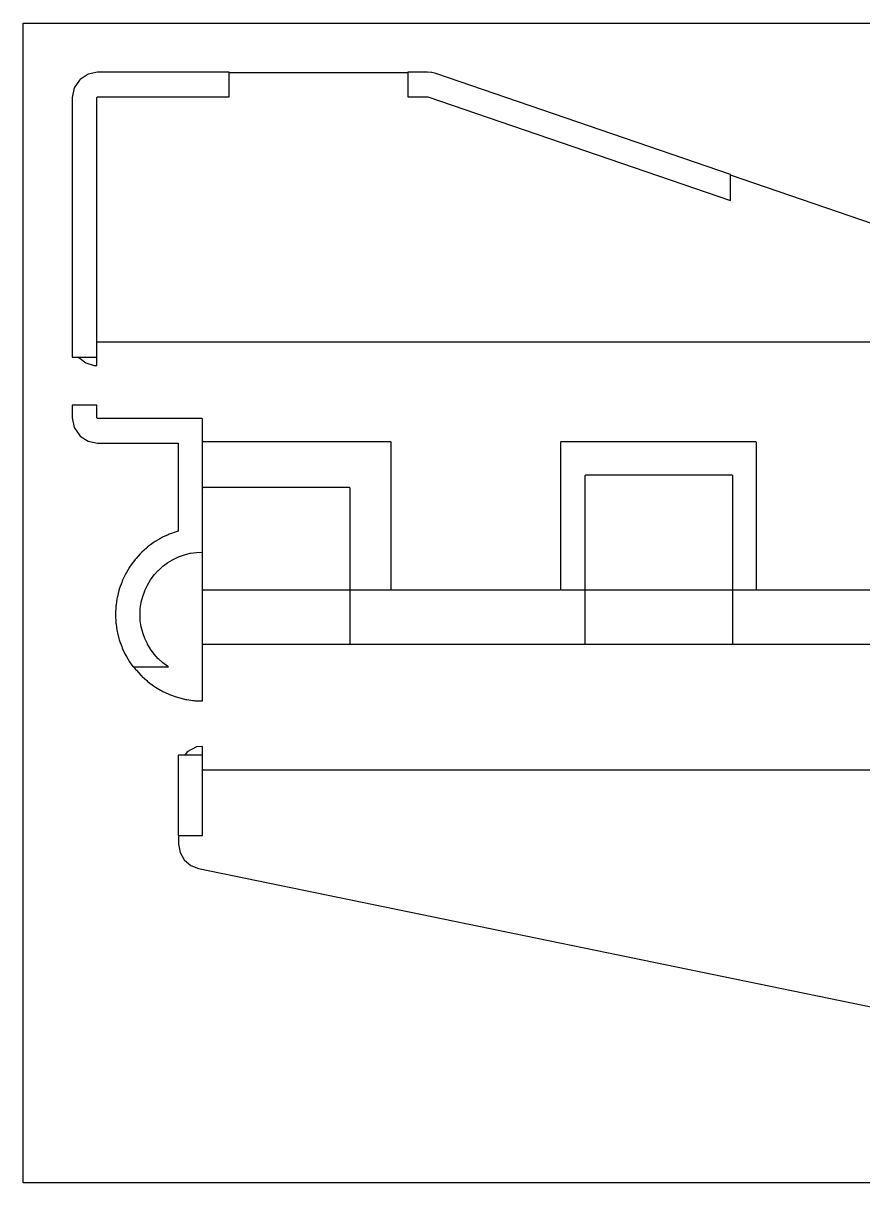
# Model space of a CAD drawing. Header units: millimetres. Extents: x -3.29 to 0.13, y -0.95 to 1.41.
# Drawn here: x -3.294 to -1.581, y -0.953 to 1.414 of the extents above; entities that cross this region are included whole.
import ezdxf

# ---------------------------------------------------------------- set-up
doc = ezdxf.new("R2010")
doc.units = ezdxf.units.MM
for name, color, linetype in [('000_rigid', 7, 'Continuous'), ('001_adhesive', 7, 'Continuous'), ('002_rigid', 7, 'Continuous'), ('003_adhesive', 7, 'Continuous'), ('004_flexible', 7, 'Continuous'), ('005_adhesive', 7, 'Continuous'), ('006_rigid', 7, 'Continuous'), ('007_adhesive', 7, 'Continuous'), ('008_rigid', 7, 'Continuous')]:
    doc.layers.add(name, color=color, linetype=linetype)

msp = doc.modelspace()

# ---------------------------------------------------------------- linework, layer by layer
at = {"layer": '000_rigid'}
msp.add_lwpolyline([(-3.2938, -0.9526), (-3.2938, 1.4144), (0.1313, 1.4144), (0.1313, -0.9526)], close=True, dxfattribs=at)
for points in [[(-1.0001, 0.8126), (-1.8512, 1.1045), (-1.8512, 1.1055), (-2.4523, 1.3117), (-2.4603, 1.3137), (-2.4608, 1.3138), (-2.469, 1.3144), (-2.5091, 1.3144), (-2.5091, 1.3134), (-2.874, 1.3134), (-2.874, 1.3144), (-3.1423, 1.3144), (-3.1615, 1.3106), (-3.1777, 1.2998), (-3.1791, 1.2984), (-3.19, 1.2822), (-3.1938, 1.263), (-3.1938, 0.7326), (-3.1806, 0.7326), (-3.1803, 0.7322), (-3.1663, 0.721), (-3.1492, 0.7156), (-3.1438, 0.7159), (-3.1438, 0.7158), (-3.1438, 0.7628), (-3.1423, 0.7642), (-1.0138, 0.7642)], [(-0.5292, 0.2572), (-2.5417, 0.2572), (-2.5431, 0.2586), (-2.5431, 0.5591), (-2.5441, 0.5601), (-2.9263, 0.5601), (-2.9278, 0.5615), (-2.9278, 0.6062), (-2.9288, 0.6072), (-3.1423, 0.6072), (-3.1438, 0.6086), (-3.1438, 0.6349), (-3.1938, 0.6349), (-3.1938, 0.6086), (-3.19, 0.5894), (-3.1791, 0.5732), (-3.1777, 0.5718), (-3.1615, 0.561), (-3.1423, 0.5572), (-2.9778, 0.5572), (-2.9778, 0.3777), (-2.9795, 0.3772), (-2.9796, 0.3771), (-2.9819, 0.3764), (-2.9936, 0.3722), (-2.9959, 0.3713), (-2.996, 0.3713), (-2.9983, 0.3703), (-3.0094, 0.365), (-3.0116, 0.3639), (-3.0118, 0.3638), (-3.0139, 0.3626), (-3.0245, 0.3563), (-3.0266, 0.3549), (-3.0267, 0.3549), (-3.0287, 0.3534), (-3.0386, 0.3461), (-3.0406, 0.3446), (-3.0407, 0.3445), (-3.0425, 0.3429), (-3.0517, 0.3346), (-3.0535, 0.3329), (-3.0536, 0.3328), (-3.0553, 0.331), (-3.0636, 0.3218), (-3.0652, 0.32), (-3.0653, 0.3199), (-3.0668, 0.3179), (-3.0741, 0.308), (-3.0756, 0.306), (-3.0756, 0.3059), (-3.077, 0.3038), (-3.0833, 0.2932), (-3.0845, 0.2911), (-3.0846, 0.2909), (-3.0857, 0.2887), (-3.091, 0.2776), (-3.092, 0.2753), (-3.092, 0.2752), (-3.0929, 0.2729), (-3.0971, 0.2612), (-3.0978, 0.2589), (-3.0979, 0.2588), (-3.0985, 0.2564), (-3.1015, 0.2444), (-3.1021, 0.242), (-3.1021, 0.2419), (-3.1025, 0.2395), (-3.1043, 0.2272), (-3.1046, 0.2248), (-3.1047, 0.2246), (-3.1048, 0.2222), (-3.1055, 0.2098), (-3.1055, 0.2074), (-3.1055, 0.2072), (-3.1055, 0.2048), (-3.1048, 0.1924), (-3.1047, 0.19), (-3.1046, 0.1899), (-3.1043, 0.1874), (-3.1025, 0.1752), (-3.1021, 0.1728), (-3.1021, 0.1726), (-3.1015, 0.1702), (-3.0985, 0.1582), (-3.0979, 0.1559), (-3.0978, 0.1557), (-3.0971, 0.1534), (-3.0929, 0.1418), (-3.092, 0.1395), (-3.092, 0.1393), (-3.091, 0.1371), (-3.0857, 0.1259), (-3.0846, 0.1237), (-3.0845, 0.1236), (-3.0833, 0.1215), (-3.077, 0.1108), (-3.0756, 0.1088), (-3.0756, 0.1087), (-3.0741, 0.1066), (-3.0695, 0.1004), (-3.0683, 0.1004), (-3.066, 0.0973), (-3.0645, 0.0954), (-3.0644, 0.0953), (-3.0628, 0.0935), (-3.0546, 0.0843), (-3.0528, 0.0826), (-3.0528, 0.0825), (-3.051, 0.0808), (-3.0419, 0.0725), (-3.04, 0.0709), (-3.04, 0.0709), (-3.038, 0.0693), (-3.0281, 0.062), (-3.0261, 0.0606), (-3.026, 0.0606), (-3.0239, 0.0592), (-3.0134, 0.0529), (-3.0113, 0.0517), (-3.0112, 0.0517), (-3.009, 0.0505), (-2.9979, 0.0453), (-2.9956, 0.0443), (-2.9955, 0.0443), (-2.9932, 0.0434), (-2.9816, 0.0392), (-2.9793, 0.0384), (-2.9792, 0.0384), (-2.9768, 0.0378), (-2.9649, 0.0348), (-2.9625, 0.0342), (-2.9624, 0.0342), (-2.96, 0.0338), (-2.9478, 0.032), (-2.9454, 0.0317), (-2.9453, 0.0317), (-2.9428, 0.0315), (-2.9313, 0.0309), (-2.9279, 0.0315), (-2.9278, 0.0314), (-2.9278, 0.1472), (-2.9278, 0.2572), (-2.9278, 0.3544), (-2.9278, 0.4657), (-2.9263, 0.4672), (-2.6292, 0.4672), (-2.6278, 0.4657), (-2.6278, 0.1482), (-2.6268, 0.1472), (-0.4363, 0.1472)], [(-0.1367, -0.11), (-2.9263, -0.11), (-2.9278, -0.1086), (-2.9278, -0.0621), (-2.9403, -0.0628), (-2.9592, -0.0729), (-2.9642, -0.0795), (-2.9778, -0.0795), (-2.9778, -0.244), (-2.9768, -0.244), (-2.9768, -0.2613), (-2.9738, -0.2782), (-2.9655, -0.2931), (-2.9649, -0.2938), (-2.952, -0.305), (-2.9361, -0.3112), (-1.5087, -0.6053)]]:
    msp.add_lwpolyline(points, dxfattribs=at)
at = {"layer": '001_adhesive'}
msp.add_lwpolyline([(-3.2938, -0.9526), (-3.2938, 1.4144), (0.1313, 1.4144), (0.1313, -0.9526)], close=True, dxfattribs=at)
for points in [[(-1.0001, 0.8126), (-1.8512, 1.1045), (-1.8512, 1.1055), (-2.4523, 1.3117), (-2.4603, 1.3137), (-2.4608, 1.3138), (-2.469, 1.3144), (-2.5091, 1.3144), (-2.5091, 1.3134), (-2.874, 1.3134), (-2.874, 1.3144), (-3.1423, 1.3144), (-3.1615, 1.3106), (-3.1777, 1.2998), (-3.1791, 1.2984), (-3.19, 1.2822), (-3.1938, 1.263), (-3.1938, 0.7326), (-3.1806, 0.7326), (-3.1803, 0.7322), (-3.1663, 0.721), (-3.1492, 0.7156), (-3.1438, 0.7159), (-3.1438, 0.7158), (-3.1438, 0.7628), (-3.1423, 0.7642), (-1.0138, 0.7642)], [(-0.5292, 0.2572), (-2.5417, 0.2572), (-2.5431, 0.2586), (-2.5431, 0.5591), (-2.5441, 0.5601), (-2.9263, 0.5601), (-2.9278, 0.5615), (-2.9278, 0.6062), (-2.9288, 0.6072), (-3.1423, 0.6072), (-3.1438, 0.6086), (-3.1438, 0.6349), (-3.1938, 0.6349), (-3.1938, 0.6086), (-3.19, 0.5894), (-3.1791, 0.5732), (-3.1777, 0.5718), (-3.1615, 0.561), (-3.1423, 0.5572), (-2.9778, 0.5572), (-2.9778, 0.3777), (-2.9795, 0.3772), (-2.9796, 0.3771), (-2.9819, 0.3764), (-2.9936, 0.3722), (-2.9959, 0.3713), (-2.996, 0.3713), (-2.9983, 0.3703), (-3.0094, 0.365), (-3.0116, 0.3639), (-3.0118, 0.3638), (-3.0139, 0.3626), (-3.0245, 0.3563), (-3.0266, 0.3549), (-3.0267, 0.3549), (-3.0287, 0.3534), (-3.0386, 0.3461), (-3.0406, 0.3446), (-3.0407, 0.3445), (-3.0425, 0.3429), (-3.0517, 0.3346), (-3.0535, 0.3329), (-3.0536, 0.3328), (-3.0553, 0.331), (-3.0636, 0.3218), (-3.0652, 0.32), (-3.0653, 0.3199), (-3.0668, 0.3179), (-3.0741, 0.308), (-3.0756, 0.306), (-3.0756, 0.3059), (-3.077, 0.3038), (-3.0833, 0.2932), (-3.0845, 0.2911), (-3.0846, 0.2909), (-3.0857, 0.2887), (-3.091, 0.2776), (-3.092, 0.2753), (-3.092, 0.2752), (-3.0929, 0.2729), (-3.0971, 0.2612), (-3.0978, 0.2589), (-3.0979, 0.2588), (-3.0985, 0.2564), (-3.1015, 0.2444), (-3.1021, 0.242), (-3.1021, 0.2419), (-3.1025, 0.2395), (-3.1043, 0.2272), (-3.1046, 0.2248), (-3.1047, 0.2246), (-3.1048, 0.2222), (-3.1055, 0.2098), (-3.1055, 0.2074), (-3.1055, 0.2072), (-3.1055, 0.2048), (-3.1048, 0.1924), (-3.1047, 0.19), (-3.1046, 0.1899), (-3.1043, 0.1874), (-3.1025, 0.1752), (-3.1021, 0.1728), (-3.1021, 0.1726), (-3.1015, 0.1702), (-3.0985, 0.1582), (-3.0979, 0.1559), (-3.0978, 0.1557), (-3.0971, 0.1534), (-3.0929, 0.1418), (-3.092, 0.1395), (-3.092, 0.1393), (-3.091, 0.1371), (-3.0857, 0.1259), (-3.0846, 0.1237), (-3.0845, 0.1236), (-3.0833, 0.1215), (-3.077, 0.1108), (-3.0756, 0.1088), (-3.0756, 0.1087), (-3.0741, 0.1066), (-3.0695, 0.1004), (-3.0683, 0.1004), (-3.066, 0.0973), (-3.0645, 0.0954), (-3.0644, 0.0953), (-3.0628, 0.0935), (-3.0546, 0.0843), (-3.0528, 0.0826), (-3.0528, 0.0825), (-3.051, 0.0808), (-3.0419, 0.0725), (-3.04, 0.0709), (-3.04, 0.0709), (-3.038, 0.0693), (-3.0281, 0.062), (-3.0261, 0.0606), (-3.026, 0.0606), (-3.0239, 0.0592), (-3.0134, 0.0529), (-3.0113, 0.0517), (-3.0112, 0.0517), (-3.009, 0.0505), (-2.9979, 0.0453), (-2.9956, 0.0443), (-2.9955, 0.0443), (-2.9932, 0.0434), (-2.9816, 0.0392), (-2.9793, 0.0384), (-2.9792, 0.0384), (-2.9768, 0.0378), (-2.9649, 0.0348), (-2.9625, 0.0342), (-2.9624, 0.0342), (-2.96, 0.0338), (-2.9478, 0.032), (-2.9454, 0.0317), (-2.9453, 0.0317), (-2.9428, 0.0315), (-2.9313, 0.0309), (-2.9279, 0.0315), (-2.9278, 0.0314), (-2.9278, 0.1457), (-2.9263, 0.1472), (-0.1367, 0.1472)], [(-0.1367, -0.11), (-2.9263, -0.11), (-2.9278, -0.1086), (-2.9278, -0.0621), (-2.9403, -0.0628), (-2.9592, -0.0729), (-2.9642, -0.0795), (-2.9778, -0.0795), (-2.9778, -0.244), (-2.9768, -0.244), (-2.9768, -0.2613), (-2.9738, -0.2782), (-2.9655, -0.2931), (-2.9649, -0.2938), (-2.952, -0.305), (-2.9361, -0.3112), (-1.5087, -0.6053)]]:
    msp.add_lwpolyline(points, dxfattribs=at)
at = {"layer": '002_rigid'}
for points in [[(-3.2938, -0.9526), (-3.2938, 1.4144), (0.1313, 1.4144), (0.1313, -0.9526)], [(-3.1938, 0.7326), (-3.1438, 0.7326), (-3.1438, 1.263), (-3.1423, 1.2644), (-2.874, 1.2644), (-2.874, 1.3144), (-3.1423, 1.3144), (-3.1615, 1.3106), (-3.1777, 1.2998), (-3.1791, 1.2984), (-3.19, 1.2822), (-3.1938, 1.263)], [(-2.5091, 1.3144), (-2.5091, 1.2644), (-2.469, 1.2644), (-2.4685, 1.2644), (-1.8512, 1.0527), (-1.8512, 1.1055), (-2.4523, 1.3117), (-2.4603, 1.3137), (-2.4608, 1.3138), (-2.469, 1.3144)], [(-2.9778, -0.244), (-2.9278, -0.244), (-2.9278, -0.0795), (-2.9778, -0.0795)]]:
    msp.add_lwpolyline(points, close=True, dxfattribs=at)
msp.add_lwpolyline([(-0.5292, 0.2572), (-2.5417, 0.2572), (-2.5431, 0.2586), (-2.5431, 0.5591), (-2.5441, 0.5601), (-2.9263, 0.5601), (-2.9278, 0.5615), (-2.9278, 0.6062), (-2.9288, 0.6072), (-3.1423, 0.6072), (-3.1438, 0.6086), (-3.1438, 0.6349), (-3.1938, 0.6349), (-3.1938, 0.6086), (-3.19, 0.5894), (-3.1791, 0.5732), (-3.1777, 0.5718), (-3.1615, 0.561), (-3.1423, 0.5572), (-2.9778, 0.5572), (-2.9778, 0.3777), (-2.9795, 0.3772), (-2.9796, 0.3771), (-2.9819, 0.3764), (-2.9936, 0.3722), (-2.9959, 0.3713), (-2.996, 0.3713), (-2.9983, 0.3703), (-3.0094, 0.365), (-3.0116, 0.3639), (-3.0118, 0.3638), (-3.0139, 0.3626), (-3.0245, 0.3563), (-3.0266, 0.3549), (-3.0267, 0.3549), (-3.0287, 0.3534), (-3.0386, 0.3461), (-3.0406, 0.3446), (-3.0407, 0.3445), (-3.0425, 0.3429), (-3.0517, 0.3346), (-3.0535, 0.3329), (-3.0536, 0.3328), (-3.0553, 0.331), (-3.0636, 0.3218), (-3.0652, 0.32), (-3.0653, 0.3199), (-3.0668, 0.3179), (-3.0741, 0.308), (-3.0756, 0.306), (-3.0756, 0.3059), (-3.077, 0.3038), (-3.0833, 0.2932), (-3.0845, 0.2911), (-3.0846, 0.2909), (-3.0857, 0.2887), (-3.091, 0.2776), (-3.092, 0.2753), (-3.092, 0.2752), (-3.0929, 0.2729), (-3.0971, 0.2612), (-3.0978, 0.2589), (-3.0979, 0.2588), (-3.0985, 0.2564), (-3.1015, 0.2444), (-3.1021, 0.242), (-3.1021, 0.2419), (-3.1025, 0.2395), (-3.1043, 0.2272), (-3.1046, 0.2248), (-3.1047, 0.2246), (-3.1048, 0.2222), (-3.1055, 0.2098), (-3.1055, 0.2074), (-3.1055, 0.2072), (-3.1055, 0.2048), (-3.1048, 0.1924), (-3.1047, 0.19), (-3.1046, 0.1899), (-3.1043, 0.1874), (-3.1025, 0.1752), (-3.1021, 0.1728), (-3.1021, 0.1726), (-3.1015, 0.1702), (-3.0985, 0.1582), (-3.0979, 0.1559), (-3.0978, 0.1557), (-3.0971, 0.1534), (-3.0929, 0.1418), (-3.092, 0.1395), (-3.092, 0.1393), (-3.091, 0.1371), (-3.0857, 0.1259), (-3.0846, 0.1237), (-3.0845, 0.1236), (-3.0833, 0.1215), (-3.077, 0.1108), (-3.0756, 0.1088), (-3.0756, 0.1087), (-3.0741, 0.1066), (-3.0695, 0.1004), (-3.0683, 0.1004), (-3.066, 0.0973), (-3.0645, 0.0954), (-3.0644, 0.0953), (-3.0628, 0.0935), (-3.0546, 0.0843), (-3.0528, 0.0826), (-3.0528, 0.0825), (-3.051, 0.0808), (-3.0419, 0.0725), (-3.04, 0.0709), (-3.04, 0.0709), (-3.038, 0.0693), (-3.0281, 0.062), (-3.0261, 0.0606), (-3.026, 0.0606), (-3.0239, 0.0592), (-3.0134, 0.0529), (-3.0113, 0.0517), (-3.0112, 0.0517), (-3.009, 0.0505), (-2.9979, 0.0453), (-2.9956, 0.0443), (-2.9955, 0.0443), (-2.9932, 0.0434), (-2.9816, 0.0392), (-2.9793, 0.0384), (-2.9792, 0.0384), (-2.9768, 0.0378), (-2.9649, 0.0348), (-2.9625, 0.0342), (-2.9624, 0.0342), (-2.96, 0.0338), (-2.9478, 0.032), (-2.9454, 0.0317), (-2.9453, 0.0317), (-2.9428, 0.0315), (-2.9313, 0.0309), (-2.9279, 0.0315), (-2.9278, 0.0314), (-2.9278, 0.1457), (-2.9263, 0.1472), (-0.1367, 0.1472)], dxfattribs=at)
at = {"layer": '003_adhesive'}
for points in [[(-3.2938, -0.9526), (-3.2938, 1.4144), (0.1313, 1.4144), (0.1313, -0.9526)], [(-3.1938, 0.7326), (-3.1438, 0.7326), (-3.1438, 1.263), (-3.1423, 1.2644), (-2.874, 1.2644), (-2.874, 1.3144), (-3.1423, 1.3144), (-3.1615, 1.3106), (-3.1777, 1.2998), (-3.1791, 1.2984), (-3.19, 1.2822), (-3.1938, 1.263)], [(-2.5091, 1.3144), (-2.5091, 1.2644), (-2.469, 1.2644), (-2.4685, 1.2644), (-1.8512, 1.0527), (-1.8512, 1.1055), (-2.4523, 1.3117), (-2.4603, 1.3137), (-2.4608, 1.3138), (-2.469, 1.3144)]]:
    msp.add_lwpolyline(points, close=True, dxfattribs=at)
for points in [[(-0.5292, 0.2572), (-2.5417, 0.2572), (-2.5431, 0.2586), (-2.5431, 0.5591), (-2.5441, 0.5601), (-2.9263, 0.5601), (-2.9278, 0.5615), (-2.9278, 0.6062), (-2.9288, 0.6072), (-3.1423, 0.6072), (-3.1438, 0.6086), (-3.1438, 0.6349), (-3.1938, 0.6349), (-3.1938, 0.6086), (-3.19, 0.5894), (-3.1791, 0.5732), (-3.1777, 0.5718), (-3.1615, 0.561), (-3.1423, 0.5572), (-2.9778, 0.5572), (-2.9778, 0.3777), (-2.9795, 0.3772), (-2.9796, 0.3771), (-2.9819, 0.3764), (-2.9936, 0.3722), (-2.9959, 0.3713), (-2.996, 0.3713), (-2.9983, 0.3703), (-3.0094, 0.365), (-3.0116, 0.3639), (-3.0118, 0.3638), (-3.0139, 0.3626), (-3.0245, 0.3563), (-3.0266, 0.3549), (-3.0267, 0.3549), (-3.0287, 0.3534), (-3.0386, 0.3461), (-3.0406, 0.3446), (-3.0407, 0.3445), (-3.0425, 0.3429), (-3.0517, 0.3346), (-3.0535, 0.3329), (-3.0536, 0.3328), (-3.0553, 0.331), (-3.0636, 0.3218), (-3.0652, 0.32), (-3.0653, 0.3199), (-3.0668, 0.3179), (-3.0741, 0.308), (-3.0756, 0.306), (-3.0756, 0.3059), (-3.077, 0.3038), (-3.0833, 0.2932), (-3.0845, 0.2911), (-3.0846, 0.2909), (-3.0857, 0.2887), (-3.091, 0.2776), (-3.092, 0.2753), (-3.092, 0.2752), (-3.0929, 0.2729), (-3.0971, 0.2612), (-3.0978, 0.2589), (-3.0979, 0.2588), (-3.0985, 0.2564), (-3.1015, 0.2444), (-3.1021, 0.242), (-3.1021, 0.2419), (-3.1025, 0.2395), (-3.1043, 0.2272), (-3.1046, 0.2248), (-3.1047, 0.2246), (-3.1048, 0.2222), (-3.1055, 0.2098), (-3.1055, 0.2074), (-3.1055, 0.2072), (-3.1055, 0.2048), (-3.1048, 0.1924), (-3.1047, 0.19), (-3.1046, 0.1899), (-3.1043, 0.1874), (-3.1025, 0.1752), (-3.1021, 0.1728), (-3.1021, 0.1726), (-3.1015, 0.1702), (-3.0985, 0.1582), (-3.0979, 0.1559), (-3.0978, 0.1557), (-3.0971, 0.1534), (-3.0929, 0.1418), (-3.092, 0.1395), (-3.092, 0.1393), (-3.091, 0.1371), (-3.0857, 0.1259), (-3.0846, 0.1237), (-3.0845, 0.1236), (-3.0833, 0.1215), (-3.077, 0.1108), (-3.0756, 0.1088), (-3.0756, 0.1087), (-3.0741, 0.1066), (-3.0695, 0.1004), (-3.0683, 0.1004), (-3.066, 0.0973), (-3.0645, 0.0954), (-3.0644, 0.0953), (-3.0628, 0.0935), (-3.0546, 0.0843), (-3.0528, 0.0826), (-3.0528, 0.0825), (-3.051, 0.0808), (-3.0419, 0.0725), (-3.04, 0.0709), (-3.04, 0.0709), (-3.038, 0.0693), (-3.0281, 0.062), (-3.0261, 0.0606), (-3.026, 0.0606), (-3.0239, 0.0592), (-3.0134, 0.0529), (-3.0113, 0.0517), (-3.0112, 0.0517), (-3.009, 0.0505), (-2.9979, 0.0453), (-2.9956, 0.0443), (-2.9955, 0.0443), (-2.9932, 0.0434), (-2.9816, 0.0392), (-2.9793, 0.0384), (-2.9792, 0.0384), (-2.9768, 0.0378), (-2.9649, 0.0348), (-2.9625, 0.0342), (-2.9624, 0.0342), (-2.96, 0.0338), (-2.9478, 0.032), (-2.9454, 0.0317), (-2.9453, 0.0317), (-2.9428, 0.0315), (-2.9313, 0.0309), (-2.9279, 0.0315), (-2.9278, 0.0314), (-2.9278, 0.1457), (-2.9263, 0.1472), (-0.1367, 0.1472)], [(-1.4863, -0.11), (-2.9263, -0.11), (-2.9278, -0.1086), (-2.9278, -0.0621), (-2.9403, -0.0628), (-2.9592, -0.0729), (-2.9642, -0.0795), (-2.9778, -0.0795), (-2.9778, -0.244), (-2.9768, -0.244), (-2.9768, -0.2613), (-2.9738, -0.2782), (-2.9655, -0.2931), (-2.9649, -0.2938), (-2.952, -0.305), (-2.9361, -0.3112), (-1.5087, -0.6053)]]:
    msp.add_lwpolyline(points, dxfattribs=at)
at = {"layer": '004_flexible'}
for points in [[(-3.2938, -0.9526), (-3.2938, 1.4144), (0.1313, 1.4144), (0.1313, -0.9526)], [(-3.1938, 0.7326), (-3.1438, 0.7326), (-3.1438, 1.263), (-3.1423, 1.2644), (-2.874, 1.2644), (-2.874, 1.3144), (-3.1423, 1.3144), (-3.1615, 1.3106), (-3.1777, 1.2998), (-3.1791, 1.2984), (-3.19, 1.2822), (-3.1938, 1.263)], [(-2.5091, 1.3144), (-2.5091, 1.2644), (-2.469, 1.2644), (-2.4685, 1.2644), (-1.8512, 1.0527), (-1.8512, 1.1055), (-2.4523, 1.3117), (-2.4603, 1.3137), (-2.4608, 1.3138), (-2.469, 1.3144)], [(-3.0695, 0.1004), (-2.9973, 0.1004), (-2.9988, 0.1013), (-2.9989, 0.1014), (-3.0088, 0.1087), (-3.009, 0.1088), (-3.0181, 0.1171), (-3.0182, 0.1172), (-3.0265, 0.1264), (-3.0266, 0.1265), (-3.034, 0.1364), (-3.0341, 0.1366), (-3.0404, 0.1472), (-3.0405, 0.1473), (-3.0458, 0.1585), (-3.0458, 0.1586), (-3.05, 0.1702), (-3.05, 0.1704), (-3.053, 0.1824), (-3.0531, 0.1825), (-3.0549, 0.1948), (-3.0549, 0.1949), (-3.0555, 0.2072), (-3.0555, 0.2074), (-3.0549, 0.2197), (-3.0549, 0.2199), (-3.0531, 0.2321), (-3.053, 0.2323), (-3.05, 0.2443), (-3.05, 0.2444), (-3.0458, 0.256), (-3.0458, 0.2562), (-3.0405, 0.2674), (-3.0404, 0.2675), (-3.0341, 0.2781), (-3.034, 0.2782), (-3.0266, 0.2881), (-3.0265, 0.2883), (-3.0182, 0.2974), (-3.0181, 0.2975), (-3.009, 0.3058), (-3.0088, 0.3059), (-2.9989, 0.3133), (-2.9988, 0.3134), (-2.9882, 0.3197), (-2.9881, 0.3198), (-2.9769, 0.3251), (-2.9767, 0.3251), (-2.9651, 0.3293), (-2.965, 0.3293), (-2.953, 0.3323), (-2.9528, 0.3324), (-2.9406, 0.3342), (-2.9404, 0.3342), (-2.9287, 0.3348), (-2.9278, 0.3358), (-2.9278, 0.3544), (-2.9278, 0.6062), (-2.9288, 0.6072), (-3.1423, 0.6072), (-3.1438, 0.6086), (-3.1438, 0.6349), (-3.1938, 0.6349), (-3.1938, 0.6086), (-3.19, 0.5894), (-3.1791, 0.5732), (-3.1777, 0.5718), (-3.1615, 0.561), (-3.1423, 0.5572), (-2.9778, 0.5572), (-2.9778, 0.3777), (-2.9795, 0.3772), (-2.9796, 0.3771), (-2.9819, 0.3764), (-2.9936, 0.3722), (-2.9959, 0.3713), (-2.996, 0.3713), (-2.9983, 0.3703), (-3.0094, 0.365), (-3.0116, 0.3639), (-3.0118, 0.3638), (-3.0139, 0.3626), (-3.0245, 0.3563), (-3.0266, 0.3549), (-3.0267, 0.3549), (-3.0287, 0.3534), (-3.0386, 0.3461), (-3.0406, 0.3446), (-3.0407, 0.3445), (-3.0425, 0.3429), (-3.0517, 0.3346), (-3.0535, 0.3329), (-3.0536, 0.3328), (-3.0553, 0.331), (-3.0636, 0.3218), (-3.0652, 0.32), (-3.0653, 0.3199), (-3.0668, 0.3179), (-3.0741, 0.308), (-3.0756, 0.306), (-3.0756, 0.3059), (-3.077, 0.3038), (-3.0833, 0.2932), (-3.0845, 0.2911), (-3.0846, 0.2909), (-3.0857, 0.2887), (-3.091, 0.2776), (-3.092, 0.2753), (-3.092, 0.2752), (-3.0929, 0.2729), (-3.0971, 0.2612), (-3.0978, 0.2589), (-3.0979, 0.2588), (-3.0985, 0.2564), (-3.1015, 0.2444), (-3.1021, 0.242), (-3.1021, 0.2419), (-3.1025, 0.2395), (-3.1043, 0.2272), (-3.1046, 0.2248), (-3.1047, 0.2246), (-3.1048, 0.2222), (-3.1055, 0.2098), (-3.1055, 0.2074), (-3.1055, 0.2072), (-3.1055, 0.2048), (-3.1048, 0.1924), (-3.1047, 0.19), (-3.1046, 0.1899), (-3.1043, 0.1874), (-3.1025, 0.1752), (-3.1021, 0.1728), (-3.1021, 0.1726), (-3.1015, 0.1702), (-3.0985, 0.1582), (-3.0979, 0.1559), (-3.0978, 0.1557), (-3.0971, 0.1534), (-3.0929, 0.1418), (-3.092, 0.1395), (-3.092, 0.1393), (-3.091, 0.1371), (-3.0857, 0.1259), (-3.0846, 0.1237), (-3.0845, 0.1236), (-3.0833, 0.1215), (-3.077, 0.1108), (-3.0756, 0.1088), (-3.0756, 0.1087), (-3.0741, 0.1066)]]:
    msp.add_lwpolyline(points, close=True, dxfattribs=at)
msp.add_lwpolyline([(-1.4863, -0.11), (-2.9263, -0.11), (-2.9278, -0.1086), (-2.9278, -0.0621), (-2.9403, -0.0628), (-2.9592, -0.0729), (-2.9642, -0.0795), (-2.9778, -0.0795), (-2.9778, -0.244), (-2.9768, -0.244), (-2.9768, -0.2613), (-2.9738, -0.2782), (-2.9655, -0.2931), (-2.9649, -0.2938), (-2.952, -0.305), (-2.9361, -0.3112), (-1.5087, -0.6053)], dxfattribs=at)
at = {"layer": '005_adhesive'}
msp.add_lwpolyline([(-3.2938, -0.9526), (-3.2938, 1.4144), (0.1313, 1.4144), (0.1313, -0.9526)], close=True, dxfattribs=at)
for points in [[(-1.0001, 0.8126), (-1.8512, 1.1045), (-1.8512, 1.1055), (-2.4523, 1.3117), (-2.4603, 1.3137), (-2.4608, 1.3138), (-2.469, 1.3144), (-2.5091, 1.3144), (-2.5091, 1.3134), (-2.874, 1.3134), (-2.874, 1.3144), (-3.1423, 1.3144), (-3.1615, 1.3106), (-3.1777, 1.2998), (-3.1791, 1.2984), (-3.19, 1.2822), (-3.1938, 1.263), (-3.1938, 0.7326), (-3.1806, 0.7326), (-3.1803, 0.7322), (-3.1663, 0.721), (-3.1492, 0.7156), (-3.1438, 0.7159), (-3.1438, 0.7158), (-3.1438, 0.7628), (-3.1423, 0.7642), (-1.0138, 0.7642)], [(-1.2557, 0.2572), (-1.7966, 0.2572), (-1.7981, 0.2586), (-1.7981, 0.5591), (-1.7991, 0.5601), (-2.1971, 0.5601), (-2.1981, 0.5591), (-2.1981, 0.2586), (-2.1995, 0.2572), (-2.9263, 0.2572), (-2.9278, 0.2586), (-2.9278, 0.3544), (-2.9278, 0.6062), (-2.9288, 0.6072), (-3.1423, 0.6072), (-3.1438, 0.6086), (-3.1438, 0.6349), (-3.1938, 0.6349), (-3.1938, 0.6086), (-3.19, 0.5894), (-3.1791, 0.5732), (-3.1777, 0.5718), (-3.1615, 0.561), (-3.1423, 0.5572), (-2.9778, 0.5572), (-2.9778, 0.3777), (-2.9795, 0.3772), (-2.9796, 0.3771), (-2.9819, 0.3764), (-2.9936, 0.3722), (-2.9959, 0.3713), (-2.996, 0.3713), (-2.9983, 0.3703), (-3.0094, 0.365), (-3.0116, 0.3639), (-3.0118, 0.3638), (-3.0139, 0.3626), (-3.0245, 0.3563), (-3.0266, 0.3549), (-3.0267, 0.3549), (-3.0287, 0.3534), (-3.0386, 0.3461), (-3.0406, 0.3446), (-3.0407, 0.3445), (-3.0425, 0.3429), (-3.0517, 0.3346), (-3.0535, 0.3329), (-3.0536, 0.3328), (-3.0553, 0.331), (-3.0636, 0.3218), (-3.0652, 0.32), (-3.0653, 0.3199), (-3.0668, 0.3179), (-3.0741, 0.308), (-3.0756, 0.306), (-3.0756, 0.3059), (-3.077, 0.3038), (-3.0833, 0.2932), (-3.0845, 0.2911), (-3.0846, 0.2909), (-3.0857, 0.2887), (-3.091, 0.2776), (-3.092, 0.2753), (-3.092, 0.2752), (-3.0929, 0.2729), (-3.0971, 0.2612), (-3.0978, 0.2589), (-3.0979, 0.2588), (-3.0985, 0.2564), (-3.1015, 0.2444), (-3.1021, 0.242), (-3.1021, 0.2419), (-3.1025, 0.2395), (-3.1043, 0.2272), (-3.1046, 0.2248), (-3.1047, 0.2246), (-3.1048, 0.2222), (-3.1055, 0.2098), (-3.1055, 0.2074), (-3.1055, 0.2072), (-3.1055, 0.2048), (-3.1048, 0.1924), (-3.1047, 0.19), (-3.1046, 0.1899), (-3.1043, 0.1874), (-3.1025, 0.1752), (-3.1021, 0.1728), (-3.1021, 0.1726), (-3.1015, 0.1702), (-3.0985, 0.1582), (-3.0979, 0.1559), (-3.0978, 0.1557), (-3.0971, 0.1534), (-3.0929, 0.1418), (-3.092, 0.1395), (-3.092, 0.1393), (-3.091, 0.1371), (-3.0857, 0.1259), (-3.0846, 0.1237), (-3.0845, 0.1236), (-3.0833, 0.1215), (-3.077, 0.1108), (-3.0756, 0.1088), (-3.0756, 0.1087), (-3.0741, 0.1066), (-3.0695, 0.1004), (-3.0683, 0.1004), (-3.066, 0.0973), (-3.0645, 0.0954), (-3.0644, 0.0953), (-3.0628, 0.0935), (-3.0546, 0.0843), (-3.0528, 0.0826), (-3.0528, 0.0825), (-3.051, 0.0808), (-3.0419, 0.0725), (-3.04, 0.0709), (-3.04, 0.0709), (-3.038, 0.0693), (-3.0281, 0.062), (-3.0261, 0.0606), (-3.026, 0.0606), (-3.0239, 0.0592), (-3.0134, 0.0529), (-3.0113, 0.0517), (-3.0112, 0.0517), (-3.009, 0.0505), (-2.9979, 0.0453), (-2.9956, 0.0443), (-2.9955, 0.0443), (-2.9932, 0.0434), (-2.9816, 0.0392), (-2.9793, 0.0384), (-2.9792, 0.0384), (-2.9768, 0.0378), (-2.9649, 0.0348), (-2.9625, 0.0342), (-2.9624, 0.0342), (-2.96, 0.0338), (-2.9478, 0.032), (-2.9454, 0.0317), (-2.9453, 0.0317), (-2.9428, 0.0315), (-2.9313, 0.0309), (-2.9279, 0.0315), (-2.9278, 0.0314), (-2.9278, 0.1457), (-2.9263, 0.1472), (-0.1367, 0.1472)], [(-1.4863, -0.11), (-2.9263, -0.11), (-2.9278, -0.1086), (-2.9278, -0.0621), (-2.9403, -0.0628), (-2.9592, -0.0729), (-2.9642, -0.0795), (-2.9778, -0.0795), (-2.9778, -0.244), (-2.9768, -0.244), (-2.9768, -0.2613), (-2.9738, -0.2782), (-2.9655, -0.2931), (-2.9649, -0.2938), (-2.952, -0.305), (-2.9361, -0.3112), (-1.5087, -0.6053)]]:
    msp.add_lwpolyline(points, dxfattribs=at)
at = {"layer": '006_rigid'}
msp.add_lwpolyline([(-3.2938, -0.9526), (-3.2938, 1.4144), (0.1313, 1.4144), (0.1313, -0.9526)], close=True, dxfattribs=at)
for points in [[(-1.0001, 0.8126), (-1.8512, 1.1045), (-1.8512, 1.1055), (-2.4523, 1.3117), (-2.4603, 1.3137), (-2.4608, 1.3138), (-2.469, 1.3144), (-2.5091, 1.3144), (-2.5091, 1.3134), (-2.874, 1.3134), (-2.874, 1.3144), (-3.1423, 1.3144), (-3.1615, 1.3106), (-3.1777, 1.2998), (-3.1791, 1.2984), (-3.19, 1.2822), (-3.1938, 1.263), (-3.1938, 0.7326), (-3.1806, 0.7326), (-3.1803, 0.7322), (-3.1663, 0.721), (-3.1492, 0.7156), (-3.1438, 0.7159), (-3.1438, 0.7158), (-3.1438, 0.7628), (-3.1423, 0.7642), (-1.0138, 0.7642)], [(-1.2557, 0.2572), (-1.7966, 0.2572), (-1.7981, 0.2586), (-1.7981, 0.5591), (-1.7991, 0.5601), (-2.1971, 0.5601), (-2.1981, 0.5591), (-2.1981, 0.2586), (-2.1995, 0.2572), (-2.9263, 0.2572), (-2.9278, 0.2586), (-2.9278, 0.3544), (-2.9278, 0.6062), (-2.9288, 0.6072), (-3.1423, 0.6072), (-3.1438, 0.6086), (-3.1438, 0.6349), (-3.1938, 0.6349), (-3.1938, 0.6086), (-3.19, 0.5894), (-3.1791, 0.5732), (-3.1777, 0.5718), (-3.1615, 0.561), (-3.1423, 0.5572), (-2.9778, 0.5572), (-2.9778, 0.3777), (-2.9795, 0.3772), (-2.9796, 0.3771), (-2.9819, 0.3764), (-2.9936, 0.3722), (-2.9959, 0.3713), (-2.996, 0.3713), (-2.9983, 0.3703), (-3.0094, 0.365), (-3.0116, 0.3639), (-3.0118, 0.3638), (-3.0139, 0.3626), (-3.0245, 0.3563), (-3.0266, 0.3549), (-3.0267, 0.3549), (-3.0287, 0.3534), (-3.0386, 0.3461), (-3.0406, 0.3446), (-3.0407, 0.3445), (-3.0425, 0.3429), (-3.0517, 0.3346), (-3.0535, 0.3329), (-3.0536, 0.3328), (-3.0553, 0.331), (-3.0636, 0.3218), (-3.0652, 0.32), (-3.0653, 0.3199), (-3.0668, 0.3179), (-3.0741, 0.308), (-3.0756, 0.306), (-3.0756, 0.3059), (-3.077, 0.3038), (-3.0833, 0.2932), (-3.0845, 0.2911), (-3.0846, 0.2909), (-3.0857, 0.2887), (-3.091, 0.2776), (-3.092, 0.2753), (-3.092, 0.2752), (-3.0929, 0.2729), (-3.0971, 0.2612), (-3.0978, 0.2589), (-3.0979, 0.2588), (-3.0985, 0.2564), (-3.1015, 0.2444), (-3.1021, 0.242), (-3.1021, 0.2419), (-3.1025, 0.2395), (-3.1043, 0.2272), (-3.1046, 0.2248), (-3.1047, 0.2246), (-3.1048, 0.2222), (-3.1055, 0.2098), (-3.1055, 0.2074), (-3.1055, 0.2072), (-3.1055, 0.2048), (-3.1048, 0.1924), (-3.1047, 0.19), (-3.1046, 0.1899), (-3.1043, 0.1874), (-3.1025, 0.1752), (-3.1021, 0.1728), (-3.1021, 0.1726), (-3.1015, 0.1702), (-3.0985, 0.1582), (-3.0979, 0.1559), (-3.0978, 0.1557), (-3.0971, 0.1534), (-3.0929, 0.1418), (-3.092, 0.1395), (-3.092, 0.1393), (-3.091, 0.1371), (-3.0857, 0.1259), (-3.0846, 0.1237), (-3.0845, 0.1236), (-3.0833, 0.1215), (-3.077, 0.1108), (-3.0756, 0.1088), (-3.0756, 0.1087), (-3.0741, 0.1066), (-3.0695, 0.1004), (-3.0683, 0.1004), (-3.066, 0.0973), (-3.0645, 0.0954), (-3.0644, 0.0953), (-3.0628, 0.0935), (-3.0546, 0.0843), (-3.0528, 0.0826), (-3.0528, 0.0825), (-3.051, 0.0808), (-3.0419, 0.0725), (-3.04, 0.0709), (-3.04, 0.0709), (-3.038, 0.0693), (-3.0281, 0.062), (-3.0261, 0.0606), (-3.026, 0.0606), (-3.0239, 0.0592), (-3.0134, 0.0529), (-3.0113, 0.0517), (-3.0112, 0.0517), (-3.009, 0.0505), (-2.9979, 0.0453), (-2.9956, 0.0443), (-2.9955, 0.0443), (-2.9932, 0.0434), (-2.9816, 0.0392), (-2.9793, 0.0384), (-2.9792, 0.0384), (-2.9768, 0.0378), (-2.9649, 0.0348), (-2.9625, 0.0342), (-2.9624, 0.0342), (-2.96, 0.0338), (-2.9478, 0.032), (-2.9454, 0.0317), (-2.9453, 0.0317), (-2.9428, 0.0315), (-2.9313, 0.0309), (-2.9279, 0.0315), (-2.9278, 0.0314), (-2.9278, 0.1457), (-2.9263, 0.1472), (-0.1367, 0.1472)], [(-1.4863, -0.11), (-2.9263, -0.11), (-2.9278, -0.1086), (-2.9278, -0.0621), (-2.9403, -0.0628), (-2.9592, -0.0729), (-2.9642, -0.0795), (-2.9778, -0.0795), (-2.9778, -0.244), (-2.9768, -0.244), (-2.9768, -0.2613), (-2.9738, -0.2782), (-2.9655, -0.2931), (-2.9649, -0.2938), (-2.952, -0.305), (-2.9361, -0.3112), (-1.5087, -0.6053)]]:
    msp.add_lwpolyline(points, dxfattribs=at)
at = {"layer": '007_adhesive'}
msp.add_lwpolyline([(-3.2938, -0.9526), (-3.2938, 1.4144), (0.1313, 1.4144), (0.1313, -0.9526)], close=True, dxfattribs=at)
for points in [[(-1.0001, 0.8126), (-1.8512, 1.1045), (-1.8512, 1.1055), (-2.4523, 1.3117), (-2.4603, 1.3137), (-2.4608, 1.3138), (-2.469, 1.3144), (-2.5091, 1.3144), (-2.5091, 1.3134), (-2.874, 1.3134), (-2.874, 1.3144), (-3.1423, 1.3144), (-3.1615, 1.3106), (-3.1777, 1.2998), (-3.1791, 1.2984), (-3.19, 1.2822), (-3.1938, 1.263), (-3.1938, 0.7326), (-3.1806, 0.7326), (-3.1803, 0.7322), (-3.1663, 0.721), (-3.1492, 0.7156), (-3.1438, 0.7159), (-3.1438, 0.7158), (-3.1438, 0.7628), (-3.1423, 0.7642), (-1.0138, 0.7642)], [(-1.2557, 0.2572), (-1.7966, 0.2572), (-1.7981, 0.2586), (-1.7981, 0.5591), (-1.7991, 0.5601), (-2.1971, 0.5601), (-2.1981, 0.5591), (-2.1981, 0.2586), (-2.1995, 0.2572), (-2.9263, 0.2572), (-2.9278, 0.2586), (-2.9278, 0.3544), (-2.9278, 0.6062), (-2.9288, 0.6072), (-3.1423, 0.6072), (-3.1438, 0.6086), (-3.1438, 0.6349), (-3.1938, 0.6349), (-3.1938, 0.6086), (-3.19, 0.5894), (-3.1791, 0.5732), (-3.1777, 0.5718), (-3.1615, 0.561), (-3.1423, 0.5572), (-2.9778, 0.5572), (-2.9778, 0.3777), (-2.9795, 0.3772), (-2.9796, 0.3771), (-2.9819, 0.3764), (-2.9936, 0.3722), (-2.9959, 0.3713), (-2.996, 0.3713), (-2.9983, 0.3703), (-3.0094, 0.365), (-3.0116, 0.3639), (-3.0118, 0.3638), (-3.0139, 0.3626), (-3.0245, 0.3563), (-3.0266, 0.3549), (-3.0267, 0.3549), (-3.0287, 0.3534), (-3.0386, 0.3461), (-3.0406, 0.3446), (-3.0407, 0.3445), (-3.0425, 0.3429), (-3.0517, 0.3346), (-3.0535, 0.3329), (-3.0536, 0.3328), (-3.0553, 0.331), (-3.0636, 0.3218), (-3.0652, 0.32), (-3.0653, 0.3199), (-3.0668, 0.3179), (-3.0741, 0.308), (-3.0756, 0.306), (-3.0756, 0.3059), (-3.077, 0.3038), (-3.0833, 0.2932), (-3.0845, 0.2911), (-3.0846, 0.2909), (-3.0857, 0.2887), (-3.091, 0.2776), (-3.092, 0.2753), (-3.092, 0.2752), (-3.0929, 0.2729), (-3.0971, 0.2612), (-3.0978, 0.2589), (-3.0979, 0.2588), (-3.0985, 0.2564), (-3.1015, 0.2444), (-3.1021, 0.242), (-3.1021, 0.2419), (-3.1025, 0.2395), (-3.1043, 0.2272), (-3.1046, 0.2248), (-3.1047, 0.2246), (-3.1048, 0.2222), (-3.1055, 0.2098), (-3.1055, 0.2074), (-3.1055, 0.2072), (-3.1055, 0.2048), (-3.1048, 0.1924), (-3.1047, 0.19), (-3.1046, 0.1899), (-3.1043, 0.1874), (-3.1025, 0.1752), (-3.1021, 0.1728), (-3.1021, 0.1726), (-3.1015, 0.1702), (-3.0985, 0.1582), (-3.0979, 0.1559), (-3.0978, 0.1557), (-3.0971, 0.1534), (-3.0929, 0.1418), (-3.092, 0.1395), (-3.092, 0.1393), (-3.091, 0.1371), (-3.0857, 0.1259), (-3.0846, 0.1237), (-3.0845, 0.1236), (-3.0833, 0.1215), (-3.077, 0.1108), (-3.0756, 0.1088), (-3.0756, 0.1087), (-3.0741, 0.1066), (-3.0695, 0.1004), (-3.0683, 0.1004), (-3.066, 0.0973), (-3.0645, 0.0954), (-3.0644, 0.0953), (-3.0628, 0.0935), (-3.0546, 0.0843), (-3.0528, 0.0826), (-3.0528, 0.0825), (-3.051, 0.0808), (-3.0419, 0.0725), (-3.04, 0.0709), (-3.04, 0.0709), (-3.038, 0.0693), (-3.0281, 0.062), (-3.0261, 0.0606), (-3.026, 0.0606), (-3.0239, 0.0592), (-3.0134, 0.0529), (-3.0113, 0.0517), (-3.0112, 0.0517), (-3.009, 0.0505), (-2.9979, 0.0453), (-2.9956, 0.0443), (-2.9955, 0.0443), (-2.9932, 0.0434), (-2.9816, 0.0392), (-2.9793, 0.0384), (-2.9792, 0.0384), (-2.9768, 0.0378), (-2.9649, 0.0348), (-2.9625, 0.0342), (-2.9624, 0.0342), (-2.96, 0.0338), (-2.9478, 0.032), (-2.9454, 0.0317), (-2.9453, 0.0317), (-2.9428, 0.0315), (-2.9313, 0.0309), (-2.9279, 0.0315), (-2.9278, 0.0314), (-2.9278, 0.1457), (-2.9263, 0.1472), (-0.1367, 0.1472)], [(-1.4863, -0.11), (-2.9263, -0.11), (-2.9278, -0.1086), (-2.9278, -0.0621), (-2.9403, -0.0628), (-2.9592, -0.0729), (-2.9642, -0.0795), (-2.9778, -0.0795), (-2.9778, -0.244), (-2.9768, -0.244), (-2.9768, -0.2613), (-2.9738, -0.2782), (-2.9655, -0.2931), (-2.9649, -0.2938), (-2.952, -0.305), (-2.9361, -0.3112), (-1.5087, -0.6053)]]:
    msp.add_lwpolyline(points, dxfattribs=at)
at = {"layer": '008_rigid'}
msp.add_lwpolyline([(-3.2938, -0.9526), (-3.2938, 1.4144), (0.1313, 1.4144), (0.1313, -0.9526)], close=True, dxfattribs=at)
for points in [[(-1.0001, 0.8126), (-1.8512, 1.1045), (-1.8512, 1.1055), (-2.4523, 1.3117), (-2.4603, 1.3137), (-2.4608, 1.3138), (-2.469, 1.3144), (-2.5091, 1.3144), (-2.5091, 1.3134), (-2.874, 1.3134), (-2.874, 1.3144), (-3.1423, 1.3144), (-3.1615, 1.3106), (-3.1777, 1.2998), (-3.1791, 1.2984), (-3.19, 1.2822), (-3.1938, 1.263), (-3.1938, 0.7326), (-3.1806, 0.7326), (-3.1803, 0.7322), (-3.1663, 0.721), (-3.1492, 0.7156), (-3.1438, 0.7159), (-3.1438, 0.7158), (-3.1438, 0.7628), (-3.1423, 0.7642), (-1.0138, 0.7642)], [(-1.2557, 0.2572), (-1.7966, 0.2572), (-1.7981, 0.2586), (-1.7981, 0.5591), (-1.7991, 0.5601), (-2.1971, 0.5601), (-2.1981, 0.5591), (-2.1981, 0.2586), (-2.1995, 0.2572), (-2.9263, 0.2572), (-2.9278, 0.2586), (-2.9278, 0.3544), (-2.9278, 0.6062), (-2.9288, 0.6072), (-3.1423, 0.6072), (-3.1438, 0.6086), (-3.1438, 0.6349), (-3.1938, 0.6349), (-3.1938, 0.6086), (-3.19, 0.5894), (-3.1791, 0.5732), (-3.1777, 0.5718), (-3.1615, 0.561), (-3.1423, 0.5572), (-2.9778, 0.5572), (-2.9778, 0.3777), (-2.9795, 0.3772), (-2.9796, 0.3771), (-2.9819, 0.3764), (-2.9936, 0.3722), (-2.9959, 0.3713), (-2.996, 0.3713), (-2.9983, 0.3703), (-3.0094, 0.365), (-3.0116, 0.3639), (-3.0118, 0.3638), (-3.0139, 0.3626), (-3.0245, 0.3563), (-3.0266, 0.3549), (-3.0267, 0.3549), (-3.0287, 0.3534), (-3.0386, 0.3461), (-3.0406, 0.3446), (-3.0407, 0.3445), (-3.0425, 0.3429), (-3.0517, 0.3346), (-3.0535, 0.3329), (-3.0536, 0.3328), (-3.0553, 0.331), (-3.0636, 0.3218), (-3.0652, 0.32), (-3.0653, 0.3199), (-3.0668, 0.3179), (-3.0741, 0.308), (-3.0756, 0.306), (-3.0756, 0.3059), (-3.077, 0.3038), (-3.0833, 0.2932), (-3.0845, 0.2911), (-3.0846, 0.2909), (-3.0857, 0.2887), (-3.091, 0.2776), (-3.092, 0.2753), (-3.092, 0.2752), (-3.0929, 0.2729), (-3.0971, 0.2612), (-3.0978, 0.2589), (-3.0979, 0.2588), (-3.0985, 0.2564), (-3.1015, 0.2444), (-3.1021, 0.242), (-3.1021, 0.2419), (-3.1025, 0.2395), (-3.1043, 0.2272), (-3.1046, 0.2248), (-3.1047, 0.2246), (-3.1048, 0.2222), (-3.1055, 0.2098), (-3.1055, 0.2074), (-3.1055, 0.2072), (-3.1055, 0.2048), (-3.1048, 0.1924), (-3.1047, 0.19), (-3.1046, 0.1899), (-3.1043, 0.1874), (-3.1025, 0.1752), (-3.1021, 0.1728), (-3.1021, 0.1726), (-3.1015, 0.1702), (-3.0985, 0.1582), (-3.0979, 0.1559), (-3.0978, 0.1557), (-3.0971, 0.1534), (-3.0929, 0.1418), (-3.092, 0.1395), (-3.092, 0.1393), (-3.091, 0.1371), (-3.0857, 0.1259), (-3.0846, 0.1237), (-3.0845, 0.1236), (-3.0833, 0.1215), (-3.077, 0.1108), (-3.0756, 0.1088), (-3.0756, 0.1087), (-3.0741, 0.1066), (-3.0695, 0.1004), (-3.0683, 0.1004), (-3.066, 0.0973), (-3.0645, 0.0954), (-3.0644, 0.0953), (-3.0628, 0.0935), (-3.0546, 0.0843), (-3.0528, 0.0826), (-3.0528, 0.0825), (-3.051, 0.0808), (-3.0419, 0.0725), (-3.04, 0.0709), (-3.04, 0.0709), (-3.038, 0.0693), (-3.0281, 0.062), (-3.0261, 0.0606), (-3.026, 0.0606), (-3.0239, 0.0592), (-3.0134, 0.0529), (-3.0113, 0.0517), (-3.0112, 0.0517), (-3.009, 0.0505), (-2.9979, 0.0453), (-2.9956, 0.0443), (-2.9955, 0.0443), (-2.9932, 0.0434), (-2.9816, 0.0392), (-2.9793, 0.0384), (-2.9792, 0.0384), (-2.9768, 0.0378), (-2.9649, 0.0348), (-2.9625, 0.0342), (-2.9624, 0.0342), (-2.96, 0.0338), (-2.9478, 0.032), (-2.9454, 0.0317), (-2.9453, 0.0317), (-2.9428, 0.0315), (-2.9313, 0.0309), (-2.9279, 0.0315), (-2.9278, 0.0314), (-2.9278, 0.1457), (-2.9263, 0.1472), (-2.1483, 0.1472), (-2.1473, 0.1482), (-2.1473, 0.2569), (-2.147, 0.2572), (-2.147, 0.2577), (-2.1473, 0.258), (-2.1473, 0.4911), (-2.1459, 0.4926), (-1.8487, 0.4926), (-1.8473, 0.4911), (-1.8473, 0.258), (-1.8476, 0.2577), (-1.8476, 0.2572), (-1.8473, 0.2569), (-1.8473, 0.1482), (-1.8463, 0.1472), (-1.1993, 0.1472)], [(-1.4863, -0.11), (-2.9263, -0.11), (-2.9278, -0.1086), (-2.9278, -0.0621), (-2.9403, -0.0628), (-2.9592, -0.0729), (-2.9642, -0.0795), (-2.9778, -0.0795), (-2.9778, -0.244), (-2.9768, -0.244), (-2.9768, -0.2613), (-2.9738, -0.2782), (-2.9655, -0.2931), (-2.9649, -0.2938), (-2.952, -0.305), (-2.9361, -0.3112), (-1.5087, -0.6053)]]:
    msp.add_lwpolyline(points, dxfattribs=at)

doc.saveas('drawing.dxf')
